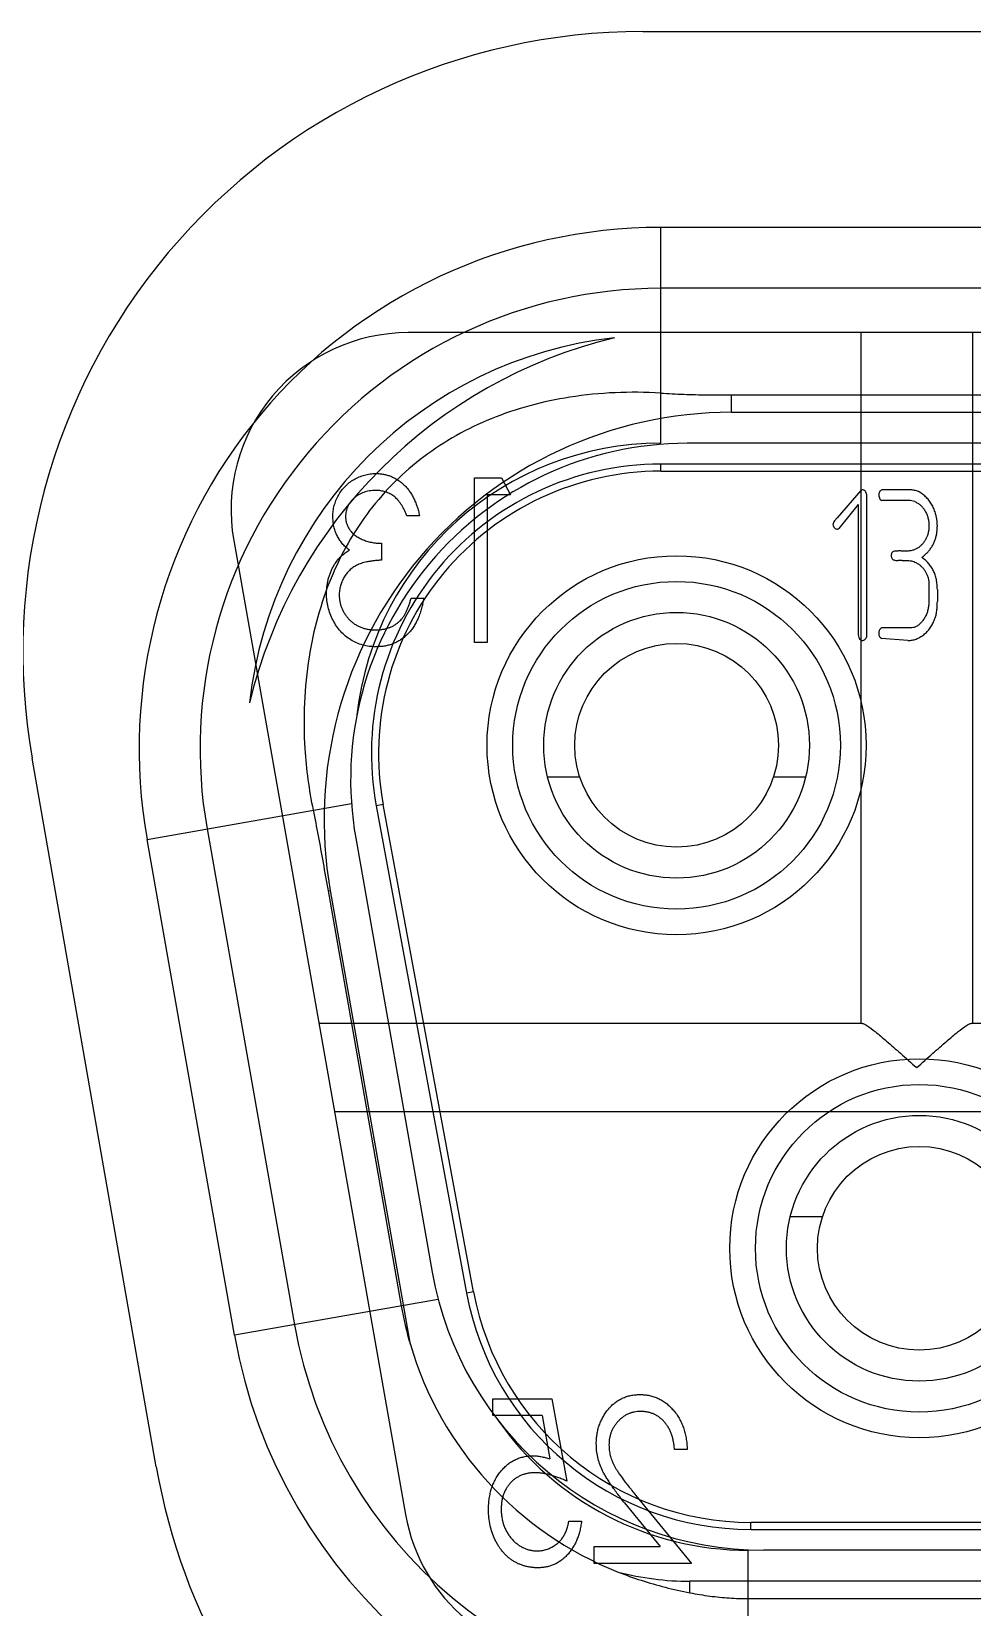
# Model space of a CAD drawing. Header units: millimetres. Extents: x 2423 to 7028, y 909 to 2460.
# Drawn here: x 5328.69 to 5334, y 2052.64 to 2061.54 of the extents above; entities that cross this region are included whole.
import ezdxf

# ---------------------------------------------------------------- set-up
doc = ezdxf.new("R2010")
doc.units = ezdxf.units.MM

msp = doc.modelspace()

# ---------------------------------------------------------------- linework, layer by layer
for p, q in [((5332.1427, 2061.5371), (5365.6427, 2061.5371)), ((5332.2427, 2059.2121), (5332.2427, 2060.431)), ((5365.5427, 2060.431), (5332.2427, 2060.431)), ((5365.5427, 2060.0871), (5332.2427, 2060.0871)), ((5366.9677, 2059.8371), (5330.8177, 2059.8371)), ((5333.3727, 2059.8371), (5333.3727, 2055.9371)), ((5334.0027, 2059.8371), (5334.0027, 2055.9371)), ((5332.6427, 2059.3871), (5332.6427, 2059.485)), ((5332.6427, 2059.485), (5365.1427, 2059.485)), ((5332.6427, 2059.3871), (5365.1427, 2059.3871)), ((5365.3927, 2059.2121), (5332.3927, 2059.2121)), ((5331.1916, 2058.0871), (5331.1916, 2059.0175)), ((5331.1916, 2059.0175), (5331.3444, 2059.0175)), ((5331.3444, 2059.0175), (5331.3944, 2058.9221)), ((5332.2427, 2059.0545), (5332.2427, 2059.0947)), ((5365.5427, 2059.0947), (5332.2427, 2059.0947)), ((5332.2427, 2059.0545), (5365.5427, 2059.0545)), ((5331.2632, 2058.9221), (5331.2632, 2058.0871)), ((5331.3944, 2058.9221), (5331.2632, 2058.9221)), ((5333.3717, 2058.9454), (5333.2389, 2058.7914)), ((5333.4013, 2058.9343), (5333.4042, 2058.9223)), ((5333.4042, 2058.9223), (5333.4042, 2058.1183)), ((5333.6543, 2058.9489), (5333.4916, 2058.9489)), ((5333.357, 2058.8668), (5333.2491, 2058.7314)), ((5333.357, 2058.8668), (5333.357, 2058.148)), ((5333.6515, 2058.8899), (5333.4903, 2058.8899)), ((5333.6766, 2058.8829), (5333.6515, 2058.8899)), ((5330.8815, 2058.8028), (5330.8099, 2058.8028)), ((5333.2389, 2058.7914), (5333.2242, 2058.774)), ((5329.8329, 2058.6635), (5330.8027, 2053.1635)), ((5330.6668, 2058.6477), (5330.6668, 2058.5523)), ((5333.6238, 2058.6032), (5333.6074, 2058.6032)), ((5333.6054, 2058.5495), (5333.584, 2058.5495)), ((5333.7572, 2058.4201), (5333.7572, 2058.4011)), ((5330.8337, 2058.3376), (5330.9053, 2058.3376)), ((5333.7572, 2058.3667), (5333.7572, 2058.3322)), ((5333.8044, 2058.3863), (5333.8044, 2058.3184)), ((5333.4903, 2058.1697), (5333.4846, 2058.1657)), ((5333.6515, 2058.1697), (5333.4903, 2058.1697)), ((5331.2632, 2058.0871), (5331.1916, 2058.0871)), ((5333.6386, 2058.0989), (5333.4895, 2058.1107)), ((5329.3954, 2053.4335), (5328.6951, 2057.4335)), ((5331.7866, 2057.3271), (5331.6046, 2057.3271)), ((5333.0608, 2057.3271), (5332.8788, 2057.3271)), ((5329.3435, 2056.9759), (5330.4973, 2057.1793)), ((5330.6769, 2057.1719), (5330.6374, 2057.1646)), ((5330.6374, 2057.1646), (5331.1471, 2054.4146)), ((5331.1866, 2054.4219), (5330.6769, 2057.1719)), ((5329.8372, 2054.1759), (5329.3435, 2056.9759)), ((5329.6822, 2057.0356), (5330.1759, 2054.2356)), ((5330.5215, 2056.9822), (5330.9535, 2054.5322)), ((5330.3651, 2056.6855), (5330.3776, 2056.6877)), ((5330.3651, 2056.6855), (5330.7783, 2054.3418)), ((5330.3776, 2056.6877), (5330.8296, 2054.1242)), ((5333.3795, 2055.9371), (5330.3136, 2055.9371)), ((5336.1495, 2055.9371), (5333.9959, 2055.9371)), ((5334.7525, 2055.4371), (5330.4018, 2055.4371)), ((5332.9746, 2054.8471), (5333.1566, 2054.8471)), ((5331.1866, 2054.4219), (5331.1471, 2054.4146)), ((5330.9872, 2054.3787), (5329.8372, 2054.1759)), ((5331.2949, 2053.7221), (5331.2949, 2053.8175)), ((5331.2949, 2053.8175), (5331.6289, 2053.8175)), ((5331.6289, 2053.8175), (5331.7124, 2053.3523)), ((5331.5729, 2053.7221), (5331.2949, 2053.7221)), ((5331.5729, 2053.7221), (5331.6167, 2053.4779)), ((5332.3923, 2053.5312), (5332.3207, 2053.5312)), ((5332.0394, 2053.2293), (5332.24, 2052.9825)), ((5332.1034, 2053.2722), (5332.4161, 2052.8871)), ((5331.7243, 2053.1257), (5331.7959, 2053.1257)), ((5332.7524, 2053.0795), (5332.7524, 2053.1197)), ((5365.033, 2053.1197), (5332.7524, 2053.1197)), ((5332.7524, 2053.0795), (5365.033, 2053.0795)), ((5331.8674, 2052.8871), (5331.8674, 2052.9825)), ((5331.8674, 2052.9825), (5332.24, 2052.9825)), ((5332.7364, 2051.7432), (5332.7364, 2052.9621)), ((5364.9607, 2052.9621), (5332.8247, 2052.9621)), ((5332.4161, 2052.8871), (5331.8674, 2052.8871)), ((5332.408, 2052.7219), (5332.408, 2052.7871)), ((5365.3774, 2052.7871), (5332.408, 2052.7871)), ((5332.7364, 2052.6892), (5365.049, 2052.6892))]:
    msp.add_line(p, q)
for centre, radius in [((5332.3327, 2057.5071), 1.07), ((5332.3327, 2057.5071), 0.925), ((5332.3327, 2057.5071), 0.75), ((5332.3327, 2057.5071), 0.575), ((5333.7027, 2054.6671), 1.07), ((5333.7027, 2054.6671), 0.925), ((5333.7027, 2054.6671), 0.75), ((5333.7027, 2054.6671), 0.575)]:
    msp.add_circle(centre, radius)
for centre, radius, start, end in [((5332.1427, 2058.0371), 3.5, 90, 189.93), ((5332.2427, 2057.4871), 2.9439, 90, 190), ((5332.2427, 2057.4871), 2.6, 90, 190), ((5330.8177, 2058.8371), 1, 90, 190), ((5332.2427, 2057.4871), 2.3356, 96.40367, 173.59633), ((5332.6427, 2057.0871), 2.8, 103.64406, 166.35594), ((5332.6427, 2057.0871), 2.3, 90, 190), ((5332.3927, 2057.3121), 1.9, 90, 190), ((5332.2427, 2057.4871), 1.725, 89.99228, 173.63425), ((5332.2427, 2057.4621), 1.6326, 90, 190.5), ((5332.2427, 2057.4621), 1.5924, 90, 190.5), ((5332.7194, 2057.6441), 2.4899, 183.61617, 191.65407), ((5332.8247, 2054.8621), 1.9, 190, 270), ((5332.7524, 2054.7121), 1.6326, 190.5, 270), ((5332.7524, 2054.7121), 1.5924, 190.5, 270), ((5332.7345, 2054.6882), 1.9866, 190.04007, 196.49332), ((5332.7364, 2054.6871), 2.6, 190, 270), ((5332.7364, 2054.6871), 2.9439, 190, 270), ((5332.7364, 2054.6871), 1.9881, 196.44807, 248.35417), ((5332.7364, 2054.6871), 1.725, 215.02819, 270.0016), ((5332.8429, 2054.0371), 3.5, 189.93, 270), ((5331.7875, 2053.3371), 1, 190, 270), ((5332.408, 2054.3871), 1.6, 255.34044, 270)]:
    msp.add_arc(centre, radius, start, end)
for points, knots in [([(5332.2427, 2059.4953), (5332.0721, 2059.506), (5331.745, 2059.493), (5331.2872, 2059.3709), (5330.8957, 2059.1534), (5330.5823, 2058.8426), (5330.3618, 2058.4504), (5330.2371, 2057.9895), (5330.2236, 2057.6594), (5330.2345, 2057.4871)], [0, 0, 0, 0, 0.15717, 0.298331, 0.432203, 0.56444, 0.699022, 0.841222, 1, 1, 1, 1]), ([(5332.2427, 2059.4953), (5332.286, 2059.4926), (5332.3739, 2059.4884), (5332.5072, 2059.4854), (5332.5972, 2059.485), (5332.6427, 2059.485)], [0, 0, 0, 0, 0.325658, 0.658963, 1, 1, 1, 1]), ([(5330.3924, 2058.7996), (5330.3927, 2058.8098), (5330.3934, 2058.8302), (5330.3998, 2058.8603), (5330.4094, 2058.8899), (5330.4232, 2058.9183), (5330.4402, 2058.9452), (5330.4609, 2058.9694), (5330.4848, 2058.9906), (5330.5116, 2059.0086), (5330.5405, 2059.0231), (5330.5708, 2059.0336), (5330.6024, 2059.0403), (5330.6239, 2059.041), (5330.6347, 2059.0414)], [0, 0, 0, 0, 0.080606, 0.160654, 0.241791, 0.325611, 0.409443, 0.492613, 0.57601, 0.661187, 0.746752, 0.830378, 0.914467, 1, 1, 1, 1]), ([(5330.6347, 2059.0414), (5330.6421, 2059.0412), (5330.6567, 2059.0409), (5330.6783, 2059.0377), (5330.6992, 2059.033), (5330.7193, 2059.0262), (5330.7385, 2059.0174), (5330.7571, 2059.0067), (5330.775, 2058.9942), (5330.7919, 2058.9796), (5330.8079, 2058.9633), (5330.8225, 2058.9453), (5330.8359, 2058.9256), (5330.8476, 2058.9042), (5330.8582, 2058.8812), (5330.8675, 2058.8566), (5330.8754, 2058.8304), (5330.8794, 2058.8121), (5330.8815, 2058.8028)], [0, 0, 0, 0, 0.059312, 0.117132, 0.174389, 0.230608, 0.286988, 0.343876, 0.402174, 0.461859, 0.522429, 0.584726, 0.647846, 0.712708, 0.780218, 0.850509, 0.923296, 1, 1, 1, 1]), ([(5330.6334, 2058.9459), (5330.6274, 2058.9458), (5330.6157, 2058.9455), (5330.5985, 2058.9434), (5330.582, 2058.94), (5330.5663, 2058.9355), (5330.5515, 2058.9292), (5330.5375, 2058.9217), (5330.5241, 2058.913), (5330.512, 2058.9027), (5330.5008, 2058.8918), (5330.4909, 2058.8803), (5330.4827, 2058.868), (5330.4756, 2058.8555), (5330.4705, 2058.8423), (5330.4667, 2058.8286), (5330.4644, 2058.8145), (5330.4641, 2058.8048), (5330.464, 2058.8)], [0, 0, 0, 0, 0.071988, 0.141408, 0.208704, 0.274368, 0.338513, 0.402197, 0.465991, 0.530359, 0.593405, 0.654516, 0.713325, 0.770668, 0.82785, 0.883837, 0.941484, 1, 1, 1, 1]), ([(5330.8099, 2058.8028), (5330.8073, 2058.8091), (5330.8024, 2058.8213), (5330.7944, 2058.8387), (5330.7858, 2058.8547), (5330.7766, 2058.8691), (5330.7674, 2058.8824), (5330.7576, 2058.8941), (5330.7474, 2058.9044), (5330.7333, 2058.9163), (5330.7141, 2058.9284), (5330.689, 2058.9384), (5330.6619, 2058.9449), (5330.6431, 2058.9456), (5330.6334, 2058.9459)], [0, 0, 0, 0, 0.08346, 0.161636, 0.235379, 0.305661, 0.371919, 0.43366, 0.493007, 0.549864, 0.659939, 0.769463, 0.881438, 1, 1, 1, 1]), ([(5333.3826, 2058.9489), (5333.3805, 2058.9488), (5333.3765, 2058.9486), (5333.3732, 2058.9464), (5333.3717, 2058.9454)], [0, 0, 0, 0, 0.545324, 1, 1, 1, 1]), ([(5333.4013, 2058.9343), (5333.4004, 2058.9366), (5333.3989, 2058.9408), (5333.3943, 2058.9454), (5333.3889, 2058.9485), (5333.3848, 2058.9488), (5333.3826, 2058.9489)], [0, 0, 0, 0, 0.27916, 0.520292, 0.750713, 1, 1, 1, 1]), ([(5333.4916, 2058.9489), (5333.4888, 2058.9477), (5333.4831, 2058.9453), (5333.478, 2058.9372), (5333.4746, 2058.9288), (5333.4741, 2058.9229), (5333.4739, 2058.9201)], [0, 0, 0, 0, 0.246303, 0.507617, 0.766489, 1, 1, 1, 1]), ([(5333.7937, 2058.8179), (5333.7908, 2058.8268), (5333.785, 2058.8442), (5333.7726, 2058.8687), (5333.7569, 2058.891), (5333.7388, 2058.9109), (5333.7192, 2058.9277), (5333.6981, 2058.9398), (5333.6764, 2058.9475), (5333.6616, 2058.9484), (5333.6543, 2058.9489)], [0, 0, 0, 0, 0.136578, 0.270576, 0.403169, 0.536459, 0.664992, 0.78176, 0.892539, 1, 1, 1, 1]), ([(5333.4739, 2058.9201), (5333.4742, 2058.9184), (5333.475, 2058.9133), (5333.4765, 2058.9063), (5333.4792, 2058.8996), (5333.4818, 2058.895), (5333.4857, 2058.8917), (5333.4888, 2058.8905), (5333.4903, 2058.8899)], [0, 0, 0, 0, 0.144199, 0.425787, 0.589596, 0.73308, 0.866155, 1, 1, 1, 1]), ([(5333.6766, 2058.8829), (5333.6824, 2058.8802), (5333.6941, 2058.875), (5333.7098, 2058.8632), (5333.7236, 2058.8484), (5333.7353, 2058.8309), (5333.7451, 2058.8117), (5333.7521, 2058.7912), (5333.7563, 2058.7697), (5333.7569, 2058.7551), (5333.7572, 2058.7477)], [0, 0, 0, 0, 0.114797, 0.230312, 0.350078, 0.477438, 0.607575, 0.737386, 0.866933, 1, 1, 1, 1]), ([(5330.4854, 2058.6082), (5330.478, 2058.6142), (5330.4634, 2058.6259), (5330.4445, 2058.6462), (5330.4283, 2058.6678), (5330.4152, 2058.6912), (5330.4049, 2058.7161), (5330.3976, 2058.7426), (5330.3933, 2058.7706), (5330.3927, 2058.7898), (5330.3924, 2058.7996)], [0, 0, 0, 0, 0.129186, 0.253209, 0.374926, 0.494949, 0.616262, 0.739573, 0.866652, 1, 1, 1, 1]), ([(5330.464, 2058.8), (5330.4642, 2058.7934), (5330.4646, 2058.7803), (5330.4692, 2058.7611), (5330.4761, 2058.7427), (5330.486, 2058.7252), (5330.499, 2058.7088), (5330.5154, 2058.6938), (5330.5352, 2058.6807), (5330.558, 2058.6691), (5330.583, 2058.6594), (5330.6098, 2058.6529), (5330.6378, 2058.6483), (5330.657, 2058.6479), (5330.6668, 2058.6477)], [0, 0, 0, 0, 0.07006, 0.139018, 0.207486, 0.278655, 0.351886, 0.428902, 0.512495, 0.603635, 0.699661, 0.796273, 0.896355, 1, 1, 1, 1]), ([(5333.2242, 2058.774), (5333.2216, 2058.7708), (5333.2169, 2058.765), (5333.2158, 2058.7576), (5333.2153, 2058.7543)], [0, 0, 0, 0, 0.551921, 1, 1, 1, 1]), ([(5333.2153, 2058.7543), (5333.2154, 2058.7525), (5333.2157, 2058.7488), (5333.2174, 2058.7456), (5333.2183, 2058.744)], [0, 0, 0, 0, 0.497688, 1, 1, 1, 1]), ([(5333.2183, 2058.744), (5333.2197, 2058.7407), (5333.2223, 2058.7346), (5333.2299, 2058.7296), (5333.2355, 2058.729), (5333.2379, 2058.7279), (5333.2384, 2058.7277)], [0, 0, 0, 0, 0.387727, 0.71051, 0.948473, 1, 1, 1, 1]), ([(5333.7572, 2058.7477), (5333.757, 2058.7411), (5333.7567, 2058.7283), (5333.7537, 2058.7097), (5333.7489, 2058.6921), (5333.7423, 2058.6756), (5333.7335, 2058.6604), (5333.7228, 2058.6463), (5333.7105, 2058.633), (5333.7009, 2058.6255), (5333.696, 2058.6217)], [0, 0, 0, 0, 0.134336, 0.263787, 0.387251, 0.508785, 0.628432, 0.748694, 0.872275, 1, 1, 1, 1]), ([(5333.7487, 2058.596), (5333.7532, 2058.601), (5333.7621, 2058.611), (5333.7733, 2058.6276), (5333.7829, 2058.645), (5333.7909, 2058.6633), (5333.7971, 2058.6826), (5333.8012, 2058.703), (5333.8039, 2058.7243), (5333.8042, 2058.7389), (5333.8044, 2058.7464)], [0, 0, 0, 0, 0.122597, 0.243705, 0.364282, 0.485431, 0.6079, 0.734037, 0.86407, 1, 1, 1, 1]), ([(5333.8044, 2058.7464), (5333.8042, 2058.7521), (5333.8039, 2058.7637), (5333.8021, 2058.7815), (5333.7984, 2058.7996), (5333.7953, 2058.8117), (5333.7937, 2058.8179)], [0, 0, 0, 0, 0.236572, 0.48187, 0.735568, 1, 1, 1, 1]), ([(5333.2384, 2058.7277), (5333.2403, 2058.7279), (5333.2442, 2058.7282), (5333.2475, 2058.7303), (5333.2491, 2058.7314)], [0, 0, 0, 0, 0.504124, 1, 1, 1, 1]), ([(5330.4025, 2058.5288), (5330.408, 2058.5372), (5330.419, 2058.5536), (5330.4388, 2058.5752), (5330.4609, 2058.5937), (5330.4772, 2058.6034), (5330.4854, 2058.6082)], [0, 0, 0, 0, 0.259223, 0.509219, 0.755465, 1, 1, 1, 1]), ([(5333.5569, 2058.6019), (5333.5549, 2058.6007), (5333.5511, 2058.5984), (5333.5468, 2058.5928), (5333.5445, 2058.5856), (5333.5443, 2058.5804), (5333.5441, 2058.5776)], [0, 0, 0, 0, 0.232405, 0.458396, 0.713283, 1, 1, 1, 1]), ([(5333.5441, 2058.5776), (5333.5442, 2058.575), (5333.5443, 2058.5703), (5333.5462, 2058.5661), (5333.5471, 2058.5641)], [0, 0, 0, 0, 0.546561, 1, 1, 1, 1]), ([(5333.5908, 2058.6043), (5333.5888, 2058.6043), (5333.5842, 2058.6041), (5333.5765, 2058.6038), (5333.5672, 2058.603), (5333.5605, 2058.6023), (5333.5569, 2058.6019)], [0, 0, 0, 0, 0.178918, 0.406785, 0.678614, 1, 1, 1, 1]), ([(5333.6074, 2058.6032), (5333.6041, 2058.6036), (5333.5986, 2058.6042), (5333.593, 2058.6043), (5333.5908, 2058.6043)], [0, 0, 0, 0, 0.600932, 1, 1, 1, 1]), ([(5333.696, 2058.6217), (5333.6914, 2058.6188), (5333.6818, 2058.6127), (5333.6647, 2058.6073), (5333.6452, 2058.6037), (5333.6312, 2058.6034), (5333.6238, 2058.6032)], [0, 0, 0, 0, 0.214262, 0.446509, 0.706853, 1, 1, 1, 1]), ([(5333.7166, 2058.5682), (5333.7227, 2058.5728), (5333.734, 2058.5813), (5333.7441, 2058.5914), (5333.7487, 2058.596)], [0, 0, 0, 0, 0.536968, 1, 1, 1, 1]), ([(5333.8044, 2058.3863), (5333.8042, 2058.3961), (5333.8038, 2058.4152), (5333.7994, 2058.4428), (5333.7927, 2058.4686), (5333.783, 2058.4925), (5333.7706, 2058.5145), (5333.7553, 2058.5344), (5333.7375, 2058.5529), (5333.7237, 2058.563), (5333.7166, 2058.5682)], [0, 0, 0, 0, 0.139337, 0.27133, 0.39726, 0.518217, 0.637016, 0.755734, 0.875838, 1, 1, 1, 1]), ([(5330.3566, 2058.3635), (5330.3568, 2058.371), (5330.3571, 2058.386), (5330.3591, 2058.4081), (5330.363, 2058.4296), (5330.3677, 2058.4507), (5330.3743, 2058.471), (5330.3822, 2058.491), (5330.3914, 2058.5104), (5330.3988, 2058.5227), (5330.4025, 2058.5288)], [0, 0, 0, 0, 0.129798, 0.257925, 0.38307, 0.506341, 0.630101, 0.752342, 0.876059, 1, 1, 1, 1]), ([(5330.6668, 2058.5523), (5330.6591, 2058.5518), (5330.6444, 2058.5508), (5330.623, 2058.5485), (5330.6031, 2058.5458), (5330.5848, 2058.5425), (5330.5682, 2058.5385), (5330.553, 2058.5344), (5330.5394, 2058.5293), (5330.5233, 2058.5219), (5330.5053, 2058.5109), (5330.4858, 2058.4949), (5330.4689, 2058.4758), (5330.4546, 2058.4543), (5330.4428, 2058.4312), (5330.4344, 2058.4067), (5330.4291, 2058.3814), (5330.4285, 2058.3641), (5330.4282, 2058.3555)], [0, 0, 0, 0, 0.066005, 0.127355, 0.185182, 0.238508, 0.287449, 0.332514, 0.37417, 0.412485, 0.484538, 0.556011, 0.628413, 0.703226, 0.778142, 0.851769, 0.925452, 1, 1, 1, 1]), ([(5333.5471, 2058.5641), (5333.5484, 2058.5618), (5333.5512, 2058.5568), (5333.5599, 2058.5527), (5333.5709, 2058.5499), (5333.5793, 2058.5497), (5333.584, 2058.5495)], [0, 0, 0, 0, 0.187048, 0.400256, 0.664303, 1, 1, 1, 1]), ([(5333.6054, 2058.5495), (5333.6094, 2058.5499), (5333.6166, 2058.5506), (5333.6237, 2058.5506), (5333.6268, 2058.5507)], [0, 0, 0, 0, 0.569618, 1, 1, 1, 1]), ([(5333.6268, 2058.5507), (5333.6323, 2058.5505), (5333.6427, 2058.5503), (5333.6577, 2058.548), (5333.6712, 2058.5445), (5333.6793, 2058.5407), (5333.6832, 2058.5388)], [0, 0, 0, 0, 0.282348, 0.538725, 0.778606, 1, 1, 1, 1]), ([(5333.6832, 2058.5388), (5333.6887, 2058.5357), (5333.6993, 2058.5294), (5333.7135, 2058.518), (5333.7258, 2058.5052), (5333.7361, 2058.4909), (5333.7446, 2058.4752), (5333.7508, 2058.4581), (5333.7553, 2058.4396), (5333.7566, 2058.4267), (5333.7572, 2058.4201)], [0, 0, 0, 0, 0.128874, 0.251526, 0.3717, 0.49153, 0.611465, 0.734909, 0.864341, 1, 1, 1, 1]), ([(5333.7572, 2058.4011), (5333.757, 2058.3988), (5333.7565, 2058.3941), (5333.7567, 2058.3861), (5333.7565, 2058.3769), (5333.7569, 2058.3702), (5333.7572, 2058.3667)], [0, 0, 0, 0, 0.194007, 0.419566, 0.69346, 1, 1, 1, 1]), ([(5330.636, 2058.0632), (5330.6232, 2058.0637), (5330.5979, 2058.0645), (5330.5611, 2058.0723), (5330.5261, 2058.0844), (5330.4933, 2058.1017), (5330.463, 2058.1232), (5330.4362, 2058.1494), (5330.4124, 2058.1792), (5330.3929, 2058.2129), (5330.3766, 2058.2488), (5330.3651, 2058.2862), (5330.3578, 2058.3246), (5330.357, 2058.3505), (5330.3566, 2058.3635)], [0, 0, 0, 0, 0.084217, 0.165836, 0.245841, 0.32687, 0.408165, 0.489249, 0.572022, 0.657811, 0.74456, 0.829993, 0.914585, 1, 1, 1, 1]), ([(5330.4282, 2058.3555), (5330.4284, 2058.349), (5330.4288, 2058.3362), (5330.4314, 2058.3173), (5330.4359, 2058.299), (5330.4421, 2058.2813), (5330.4501, 2058.2644), (5330.4599, 2058.248), (5330.4716, 2058.2323), (5330.4846, 2058.2173), (5330.4992, 2058.2036), (5330.5152, 2058.1916), (5330.5322, 2058.1812), (5330.5505, 2058.173), (5330.5699, 2058.1664), (5330.5906, 2058.1621), (5330.6122, 2058.1592), (5330.6271, 2058.1588), (5330.6347, 2058.1587)], [0, 0, 0, 0, 0.060903, 0.120546, 0.179563, 0.237837, 0.296709, 0.355995, 0.417064, 0.480068, 0.543384, 0.605621, 0.667817, 0.73012, 0.794305, 0.860161, 0.928578, 1, 1, 1, 1]), ([(5330.9053, 2058.3376), (5330.9034, 2058.3266), (5330.8997, 2058.3053), (5330.8917, 2058.2746), (5330.8826, 2058.2459), (5330.8717, 2058.2192), (5330.8594, 2058.1946), (5330.8456, 2058.1719), (5330.8301, 2058.1513), (5330.8131, 2058.1328), (5330.7948, 2058.1163), (5330.7754, 2058.1022), (5330.7549, 2058.09), (5330.7332, 2058.0804), (5330.7104, 2058.0727), (5330.6866, 2058.0671), (5330.6616, 2058.0639), (5330.6446, 2058.0635), (5330.636, 2058.0632)], [0, 0, 0, 0, 0.078821, 0.153339, 0.224609, 0.292127, 0.357088, 0.41952, 0.480176, 0.539366, 0.597342, 0.654041, 0.709679, 0.765635, 0.82187, 0.879739, 0.938759, 1, 1, 1, 1]), ([(5330.7702, 2058.209), (5330.7736, 2058.2125), (5330.7807, 2058.2196), (5330.7901, 2058.232), (5330.7989, 2058.2459), (5330.8071, 2058.2612), (5330.8147, 2058.2781), (5330.8217, 2058.2965), (5330.8283, 2058.3165), (5330.8319, 2058.3304), (5330.8337, 2058.3376)], [0, 0, 0, 0, 0.100757, 0.207791, 0.320285, 0.439703, 0.566615, 0.702693, 0.847159, 1, 1, 1, 1]), ([(5333.7572, 2058.3322), (5333.7571, 2058.3231), (5333.757, 2058.3064), (5333.7545, 2058.2899), (5333.7533, 2058.2824)], [0, 0, 0, 0, 0.546177, 1, 1, 1, 1]), ([(5333.7887, 2058.2177), (5333.7912, 2058.2239), (5333.7966, 2058.2373), (5333.8011, 2058.2606), (5333.804, 2058.2881), (5333.8043, 2058.3078), (5333.8044, 2058.3184)], [0, 0, 0, 0, 0.193328, 0.423175, 0.690729, 1, 1, 1, 1]), ([(5333.6386, 2058.0989), (5333.6464, 2058.0993), (5333.662, 2058.1001), (5333.685, 2058.1064), (5333.707, 2058.1171), (5333.7281, 2058.1312), (5333.7475, 2058.1487), (5333.7641, 2058.1694), (5333.7786, 2058.1922), (5333.7853, 2058.2091), (5333.7887, 2058.2177)], [0, 0, 0, 0, 0.114664, 0.230117, 0.34853, 0.473999, 0.60365, 0.732499, 0.863578, 1, 1, 1, 1]), ([(5333.7533, 2058.2824), (5333.7518, 2058.2751), (5333.7488, 2058.2606), (5333.7407, 2058.2401), (5333.7301, 2058.2208), (5333.717, 2058.2035), (5333.7024, 2058.1886), (5333.6863, 2058.1779), (5333.6693, 2058.1708), (5333.6574, 2058.1701), (5333.6515, 2058.1697)], [0, 0, 0, 0, 0.136687, 0.270851, 0.40353, 0.538778, 0.667091, 0.783376, 0.892213, 1, 1, 1, 1]), ([(5330.6347, 2058.1587), (5330.6414, 2058.1588), (5330.6546, 2058.159), (5330.6738, 2058.1616), (5330.6923, 2058.1654), (5330.7097, 2058.1711), (5330.7264, 2058.1779), (5330.742, 2058.1867), (5330.7567, 2058.1971), (5330.7657, 2058.205), (5330.7702, 2058.209)], [0, 0, 0, 0, 0.13592, 0.266486, 0.392534, 0.516629, 0.636687, 0.757742, 0.877774, 1, 1, 1, 1]), ([(5333.357, 2058.148), (5333.3571, 2058.1419), (5333.3574, 2058.1312), (5333.3598, 2058.1172), (5333.3643, 2058.1066), (5333.3696, 2058.1029), (5333.3719, 2058.1013)], [0, 0, 0, 0, 0.353853, 0.629664, 0.836093, 1, 1, 1, 1]), ([(5333.4846, 2058.1657), (5333.4829, 2058.1642), (5333.4796, 2058.1611), (5333.4763, 2058.1549), (5333.4743, 2058.1475), (5333.474, 2058.1423), (5333.4739, 2058.1395)], [0, 0, 0, 0, 0.227591, 0.459256, 0.714939, 1, 1, 1, 1]), ([(5333.4739, 2058.1395), (5333.474, 2058.1361), (5333.4742, 2058.1299), (5333.4772, 2058.1214), (5333.4824, 2058.1147), (5333.4871, 2058.112), (5333.4895, 2058.1107)], [0, 0, 0, 0, 0.287593, 0.535878, 0.766121, 1, 1, 1, 1]), ([(5333.3719, 2058.1013), (5333.3732, 2058.1006), (5333.3756, 2058.0993), (5333.3783, 2058.099), (5333.3795, 2058.0989)], [0, 0, 0, 0, 0.556803, 1, 1, 1, 1]), ([(5333.3795, 2058.0989), (5333.382, 2058.099), (5333.3869, 2058.0993), (5333.3913, 2058.1015), (5333.3935, 2058.1026)], [0, 0, 0, 0, 0.508267, 1, 1, 1, 1]), ([(5333.3935, 2058.1026), (5333.3963, 2058.1051), (5333.4013, 2058.1094), (5333.4033, 2058.1156), (5333.4042, 2058.1183)], [0, 0, 0, 0, 0.575373, 1, 1, 1, 1]), ([(5330.2808, 2057.1412), (5330.2908, 2057.093), (5330.31, 2056.9941), (5330.3375, 2056.8421), (5330.3557, 2056.7384), (5330.3651, 2056.6855)], [0, 0, 0, 0, 0.318649, 0.651983, 1, 1, 1, 1]), ([(5333.3795, 2055.9371), (5333.3892, 2055.9371), (5333.4152, 2055.9191), (5333.4599, 2055.8862), (5333.5233, 2055.8323), (5333.6009, 2055.7644), (5333.6573, 2055.7141), (5333.6877, 2055.6871)], [0, 0, 0, 0, 0.073316, 0.220615, 0.430985, 0.693963, 1, 1, 1, 1]), ([(5333.6877, 2055.6871), (5333.718, 2055.7141), (5333.7744, 2055.7644), (5333.8521, 2055.8323), (5333.9154, 2055.8862), (5333.9601, 2055.9191), (5333.9862, 2055.9371), (5333.9959, 2055.9371)], [0, 0, 0, 0, 0.305988, 0.568991, 0.779342, 0.926588, 1, 1, 1, 1]), ([(5331.8793, 2053.564), (5331.8796, 2053.5732), (5331.88, 2053.5914), (5331.8833, 2053.6181), (5331.8884, 2053.644), (5331.8959, 2053.6689), (5331.9057, 2053.6928), (5331.9174, 2053.7159), (5331.9313, 2053.7381), (5331.9472, 2053.759), (5331.9647, 2053.7783), (5331.9838, 2053.7952), (5332.0043, 2053.8095), (5332.0261, 2053.8211), (5332.0492, 2053.8303), (5332.0738, 2053.8366), (5332.0995, 2053.8406), (5332.1172, 2053.8411), (5332.1261, 2053.8414)], [0, 0, 0, 0, 0.066628, 0.131405, 0.194745, 0.257218, 0.319365, 0.381928, 0.444581, 0.508457, 0.571817, 0.633006, 0.692778, 0.751942, 0.811917, 0.87236, 0.93515, 1, 1, 1, 1]), ([(5332.1261, 2053.8414), (5332.1352, 2053.8411), (5332.1532, 2053.8407), (5332.1795, 2053.8365), (5332.2047, 2053.8295), (5332.2288, 2053.82), (5332.2517, 2053.8076), (5332.2737, 2053.7926), (5332.2943, 2053.7746), (5332.3136, 2053.7543), (5332.3315, 2053.7319), (5332.3471, 2053.7077), (5332.3602, 2053.6819), (5332.3714, 2053.6547), (5332.38, 2053.626), (5332.3866, 2053.5957), (5332.391, 2053.564), (5332.3918, 2053.5423), (5332.3923, 2053.5312)], [0, 0, 0, 0, 0.059915, 0.11841, 0.175392, 0.231871, 0.289089, 0.347187, 0.406764, 0.469097, 0.53241, 0.595287, 0.658901, 0.723069, 0.789068, 0.856604, 0.926922, 1, 1, 1, 1]), ([(5332.1297, 2053.7459), (5332.1235, 2053.7457), (5332.1114, 2053.7454), (5332.0936, 2053.7427), (5332.0765, 2053.7385), (5332.0602, 2053.7322), (5332.0446, 2053.7244), (5332.0298, 2053.7147), (5332.0156, 2053.7034), (5332.0025, 2053.6903), (5331.9905, 2053.6761), (5331.9798, 2053.6613), (5331.971, 2053.6455), (5331.9634, 2053.6293), (5331.958, 2053.6121), (5331.9538, 2053.5945), (5331.9513, 2053.5761), (5331.951, 2053.5637), (5331.9509, 2053.5573)], [0, 0, 0, 0, 0.063927, 0.125855, 0.186387, 0.246395, 0.306385, 0.367027, 0.429874, 0.494175, 0.55916, 0.622509, 0.684022, 0.746362, 0.808155, 0.870414, 0.934169, 1, 1, 1, 1]), ([(5332.3207, 2053.5312), (5332.3199, 2053.5395), (5332.3185, 2053.5556), (5332.3144, 2053.579), (5332.3094, 2053.6011), (5332.3024, 2053.6216), (5332.2945, 2053.6408), (5332.2847, 2053.6585), (5332.2737, 2053.6748), (5332.2613, 2053.6896), (5332.2479, 2053.7028), (5332.2336, 2053.7145), (5332.2182, 2053.7242), (5332.2021, 2053.732), (5332.1852, 2053.7383), (5332.1674, 2053.7427), (5332.1488, 2053.7454), (5332.1361, 2053.7457), (5332.1297, 2053.7459)], [0, 0, 0, 0, 0.077952, 0.151834, 0.222524, 0.290171, 0.354692, 0.417819, 0.479091, 0.539095, 0.598035, 0.655658, 0.712255, 0.768042, 0.823917, 0.88103, 0.93931, 1, 1, 1, 1]), ([(5331.271, 2053.1911), (5331.2712, 2053.202), (5331.2716, 2053.2233), (5331.275, 2053.2545), (5331.2807, 2053.2842), (5331.2881, 2053.3125), (5331.2984, 2053.3391), (5331.3104, 2053.3644), (5331.3252, 2053.3879), (5331.3416, 2053.41), (5331.3597, 2053.4301), (5331.3794, 2053.4476), (5331.4003, 2053.4624), (5331.4225, 2053.4744), (5331.4458, 2053.4838), (5331.4703, 2053.4905), (5331.4961, 2053.4948), (5331.5137, 2053.4952), (5331.5226, 2053.4954)], [0, 0, 0, 0, 0.07389, 0.14477, 0.213049, 0.279075, 0.343183, 0.40641, 0.468943, 0.53165, 0.59319, 0.652379, 0.710215, 0.766862, 0.823281, 0.88061, 0.939163, 1, 1, 1, 1]), ([(5331.5226, 2053.4954), (5331.5298, 2053.4952), (5331.5448, 2053.4947), (5331.5677, 2053.4914), (5331.5919, 2053.4857), (5331.6083, 2053.4806), (5331.6167, 2053.4779)], [0, 0, 0, 0, 0.225207, 0.465952, 0.722738, 1, 1, 1, 1]), ([(5332.0394, 2053.2293), (5332.0318, 2053.2388), (5332.0171, 2053.2572), (5331.9965, 2053.2845), (5331.9775, 2053.31), (5331.9608, 2053.3343), (5331.9458, 2053.3568), (5331.9328, 2053.3778), (5331.9214, 2053.3972), (5331.9093, 2053.4213), (5331.8971, 2053.4509), (5331.8869, 2053.4876), (5331.8805, 2053.5254), (5331.8797, 2053.5511), (5331.8793, 2053.564)], [0, 0, 0, 0, 0.096565, 0.186709, 0.270366, 0.348079, 0.419374, 0.484707, 0.543721, 0.597134, 0.697442, 0.797024, 0.897624, 1, 1, 1, 1]), ([(5331.9509, 2053.5573), (5331.9513, 2053.5472), (5331.9521, 2053.5272), (5331.9574, 2053.4976), (5331.9667, 2053.4688), (5331.9772, 2053.4451), (5331.9882, 2053.4257), (5331.9984, 2053.4091), (5332.0109, 2053.3908), (5332.0251, 2053.3705), (5332.0418, 2053.3486), (5332.0605, 2053.3247), (5332.0812, 2053.299), (5332.0958, 2053.2813), (5332.1034, 2053.2722)], [0, 0, 0, 0, 0.09152, 0.181444, 0.272569, 0.365203, 0.416192, 0.475185, 0.541808, 0.617058, 0.700398, 0.791987, 0.891849, 1, 1, 1, 1]), ([(5331.5359, 2053.4), (5331.5287, 2053.3998), (5331.5147, 2053.3995), (5331.4943, 2053.3969), (5331.475, 2053.3923), (5331.4566, 2053.3863), (5331.4396, 2053.3779), (5331.4236, 2053.3682), (5331.4086, 2053.3566), (5331.3951, 2053.3432), (5331.3828, 2053.3284), (5331.3719, 2053.3126), (5331.363, 2053.2955), (5331.3555, 2053.2774), (5331.3496, 2053.2582), (5331.3457, 2053.238), (5331.3429, 2053.2167), (5331.3427, 2053.2021), (5331.3426, 2053.1946)], [0, 0, 0, 0, 0.06755, 0.132042, 0.194105, 0.254789, 0.314106, 0.372582, 0.431977, 0.492148, 0.552558, 0.612946, 0.673322, 0.734896, 0.797457, 0.862137, 0.92954, 1, 1, 1, 1]), ([(5331.7124, 2053.3523), (5331.7039, 2053.3561), (5331.6875, 2053.3635), (5331.6629, 2053.3731), (5331.6394, 2053.3814), (5331.6168, 2053.3882), (5331.5952, 2053.3934), (5331.5746, 2053.3972), (5331.5549, 2053.3995), (5331.5421, 2053.3999), (5331.5359, 2053.4)], [0, 0, 0, 0, 0.150435, 0.294015, 0.429081, 0.556841, 0.677608, 0.790756, 0.898716, 1, 1, 1, 1]), ([(5331.551, 2052.8632), (5331.5442, 2052.8633), (5331.531, 2052.8634), (5331.5114, 2052.8657), (5331.4923, 2052.8687), (5331.474, 2052.8733), (5331.4562, 2052.879), (5331.4391, 2052.8862), (5331.4224, 2052.8943), (5331.4066, 2052.9041), (5331.3913, 2052.9148), (5331.3769, 2052.9269), (5331.3632, 2052.9399), (5331.3503, 2052.9541), (5331.3384, 2052.9695), (5331.3272, 2052.9859), (5331.3167, 2053.0034), (5331.3041, 2053.0284), (5331.2907, 2053.0613), (5331.2793, 2053.1029), (5331.2722, 2053.1464), (5331.2714, 2053.176), (5331.271, 2053.1911)], [0, 0, 0, 0, 0.041745, 0.082537, 0.122491, 0.161475, 0.200086, 0.238545, 0.276906, 0.315406, 0.354214, 0.3929, 0.431977, 0.471639, 0.51183, 0.552982, 0.595259, 0.638631, 0.727026, 0.815609, 0.906382, 1, 1, 1, 1]), ([(5331.3426, 2053.1946), (5331.3427, 2053.1864), (5331.3431, 2053.1701), (5331.346, 2053.1464), (5331.3505, 2053.1236), (5331.3574, 2053.1021), (5331.3657, 2053.0813), (5331.3762, 2053.0618), (5331.3883, 2053.0431), (5331.4025, 2053.0261), (5331.4175, 2053.0102), (5331.434, 2052.9967), (5331.4506, 2052.9846), (5331.4686, 2052.9755), (5331.4869, 2052.9677), (5331.5062, 2052.9627), (5331.5262, 2052.9593), (5331.5398, 2052.9589), (5331.5467, 2052.9587)], [0, 0, 0, 0, 0.071465, 0.140132, 0.206475, 0.271692, 0.335508, 0.399405, 0.462997, 0.527487, 0.590904, 0.651885, 0.710874, 0.768518, 0.825354, 0.882667, 0.940311, 1, 1, 1, 1]), ([(5331.5467, 2052.9587), (5331.5538, 2052.9589), (5331.5679, 2052.9593), (5331.5888, 2052.9638), (5331.6093, 2052.9702), (5331.6288, 2052.9796), (5331.6473, 2052.9908), (5331.6639, 2053.0042), (5331.6788, 2053.0189), (5331.6917, 2053.0356), (5331.7026, 2053.0546), (5331.7116, 2053.0759), (5331.7192, 2053.0998), (5331.7225, 2053.1168), (5331.7243, 2053.1257)], [0, 0, 0, 0, 0.079853, 0.158969, 0.239008, 0.320949, 0.402249, 0.481848, 0.559959, 0.637713, 0.718536, 0.80529, 0.898382, 1, 1, 1, 1]), ([(5331.7959, 2053.1257), (5331.7946, 2053.1162), (5331.7922, 2053.0976), (5331.7863, 2053.0705), (5331.779, 2053.0447), (5331.7695, 2053.0204), (5331.7588, 2052.9972), (5331.7463, 2052.9754), (5331.7318, 2052.9552), (5331.7161, 2052.9361), (5331.6989, 2052.9191), (5331.6806, 2052.9042), (5331.6614, 2052.8914), (5331.6411, 2052.8812), (5331.62, 2052.873), (5331.5978, 2052.8676), (5331.5747, 2052.8638), (5331.5589, 2052.8634), (5331.551, 2052.8632)], [0, 0, 0, 0, 0.07249, 0.142475, 0.210291, 0.276031, 0.340644, 0.403871, 0.46686, 0.529528, 0.591272, 0.650318, 0.708572, 0.765777, 0.822843, 0.880309, 0.939519, 1, 1, 1, 1]), ([(5332.003, 2052.8392), (5332.0458, 2052.8222), (5332.1331, 2052.7908), (5332.2684, 2052.7517), (5332.3609, 2052.731), (5332.408, 2052.7219)], [0, 0, 0, 0, 0.326592, 0.659525, 1, 1, 1, 1]), ([(5332.408, 2052.7219), (5332.4453, 2052.7147), (5332.5191, 2052.7026), (5332.6288, 2052.6917), (5332.7009, 2052.6892), (5332.7364, 2052.6892)], [0, 0, 0, 0, 0.345273, 0.678147, 1, 1, 1, 1])]:
    msp.add_open_spline(points, degree=3, knots=knots)

doc.saveas('drawing.dxf')
